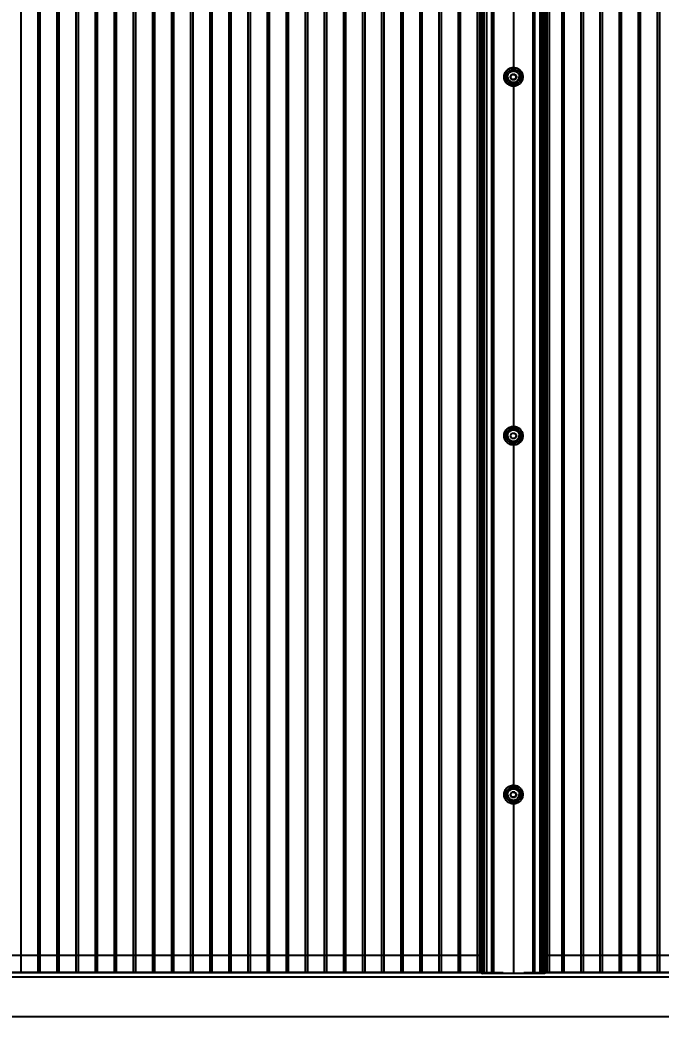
# Model space of a CAD drawing. Header units: millimetres. Extents: x 4625 to 14334, y 16216 to 31562.
# Drawn here: x 8876 to 9480, y 28708 to 29650 of the extents above; entities that cross this region are included whole.
import ezdxf

# ---------------------------------------------------------------- set-up
doc = ezdxf.new("R2010")
doc.units = ezdxf.units.MM
doc.header["$LTSCALE"] = 3
doc.layers.add('Default', color=7, linetype='Continuous')
doc.styles.get("Standard").update_dxf_attribs({"font": 'arial.ttf'})
doc.dimstyles.new('MATEUSZ', dxfattribs={"dimtxt": 35, "dimasz": 16, "dimexe": 0.18, "dimexo": 0.0625, "dimgap": 0.09, "dimtad": 0, "dimdec": 0, "dimdsep": 46, "dimtxsty": 'Standard', "dimblk": 'DOT', "dimcen": 0.09, "dimse1": 1, "dimse2": 1, "dimadec": 0, "dimazin": 0, "dimtfac": 1, "dimtdec": 0, "dimtofl": 0, "dimtmove": 0, "dimatfit": 3, "dimfxl": 1, "dimtolj": 1, "dimtzin": 0, "dimlwd": 9, "dimlwe": 9, "dimarcsym": 0})

# ---------------------------------------------------------------- blocks, each defined once
blk = doc.blocks.new('_Dot')
at = {"color": 0, "linetype": 'ByBlock', "lineweight": -2}
blk.add_line((-0.5, 0), (-1, 0), dxfattribs=at)
at = {"color": 0, "linetype": 'ByBlock', "const_width": 0.5}
blk.add_lwpolyline([(-0.25, 0, 1), (0.25, 0, 1)], format="xyb", close=True, dxfattribs=at)
blk = doc.blocks.new('*D31')
at = {"color": 0, "lineweight": 9, "transparency": 16777216}
for p, q in [((5803.89, 26303.39), (9576.19, 26303.39)), ((13713.73, 26303.39), (9941.43, 26303.39))]:
    blk.add_line(p, q, dxfattribs=at)
at = {"layer": 'Defpoints', "color": 0, "transparency": 16777216}
for p in [(5787.89, 28729.99), (13729.73, 28729.99), (13729.73, 26303.39)]:
    blk.add_point(p, dxfattribs=at)
at = {"color": 0, "lineweight": 9, "transparency": 16777216, "xscale": 16, "yscale": 16, "zscale": 16, "rotation": 180}
blk.add_blockref('_Dot', (5787.89, 26303.39), dxfattribs=at)
at = {"color": 0, "lineweight": 9, "transparency": 16777216, "xscale": 16, "yscale": 16, "zscale": 16}
blk.add_blockref('_Dot', (13729.73, 26303.39), dxfattribs=at)
at = {"color": 0, "transparency": 16777216, "insert": (9758.81, 26303.39), "char_height": 123, "attachment_point": 5}
blk.add_mtext('\\A1;7942', dxfattribs=at)

msp = doc.modelspace()

# ---------------------------------------------------------------- linework, layer by layer
at = {"layer": 'Default'}
for p, q in [((8876.97, 28753.18), (8876.97, 30572.74)), ((8892.97, 28753.18), (8892.97, 30572.74)), ((8894.97, 28753.18), (8894.97, 30572.74)), ((8910.97, 28753.18), (8910.97, 30572.74)), ((8912.97, 28753.18), (8912.97, 30572.74)), ((8928.97, 28753.18), (8928.97, 30572.74)), ((8930.97, 28753.18), (8930.97, 30572.74)), ((8946.97, 28753.18), (8946.97, 30572.74)), ((8948.97, 28753.18), (8948.97, 30572.74)), ((8964.97, 28753.18), (8964.97, 30572.74)), ((8966.97, 28753.18), (8966.97, 30572.74)), ((8982.97, 28753.18), (8982.97, 30572.74)), ((8984.97, 28753.18), (8984.97, 30572.74)), ((9000.97, 28753.18), (9000.97, 30572.74)), ((9002.97, 28753.18), (9002.97, 30572.74)), ((9018.97, 28753.18), (9018.97, 30572.74)), ((9020.97, 28753.18), (9020.97, 30572.74)), ((9036.97, 28753.18), (9036.97, 30572.74)), ((9038.97, 28753.18), (9038.97, 30572.74)), ((9054.97, 28753.18), (9054.97, 30572.74)), ((9056.97, 28753.18), (9056.97, 30572.74)), ((9072.97, 28753.18), (9072.97, 30572.74)), ((9074.97, 28753.18), (9074.97, 30572.74)), ((9090.97, 28753.18), (9090.97, 30572.74)), ((9092.97, 28753.18), (9092.97, 30572.74)), ((9108.97, 28753.18), (9108.97, 30572.74)), ((9110.97, 28753.18), (9110.97, 30572.74)), ((9126.97, 28753.18), (9126.97, 30572.74)), ((9128.97, 28753.18), (9128.97, 30572.74)), ((9144.97, 28753.18), (9144.97, 30572.74)), ((9146.97, 28753.18), (9146.97, 30572.74)), ((9162.97, 28753.18), (9162.97, 30572.74)), ((9164.97, 28753.18), (9164.97, 30572.74)), ((9180.97, 28753.18), (9180.97, 30572.74)), ((9182.97, 28753.18), (9182.97, 30572.74)), ((9198.97, 28753.18), (9198.97, 30572.74)), ((9200.97, 28753.18), (9200.97, 30572.74)), ((9216.97, 28753.18), (9216.97, 30572.74)), ((9218.97, 28753.18), (9218.97, 30572.74)), ((9234.97, 28753.18), (9234.97, 30572.74)), ((9236.97, 28753.18), (9236.97, 30572.74)), ((9252.97, 28753.18), (9252.97, 30572.74)), ((9254.97, 28753.18), (9254.97, 30572.74)), ((9270.97, 28753.18), (9270.97, 30572.74)), ((9272.97, 28753.18), (9272.97, 30572.74)), ((9288.97, 28753.18), (9288.97, 30572.74)), ((9290.97, 28753.18), (9290.97, 30572.74)), ((9306.97, 28753.18), (9306.97, 30572.74)), ((9307.31, 28753.04), (9307.31, 30572.6)), ((9309.31, 28752.59), (9309.31, 30572.14)), ((9310.81, 28752.16), (9310.81, 30571.71)), ((9310.92, 28752.45), (9310.92, 30572)), ((9311.61, 28752.09), (9311.61, 30571.64)), ((9312.56, 28752.45), (9312.56, 30572)), ((9312.56, 28752.25), (9312.56, 30571.8)), ((9313.31, 28752.45), (9313.31, 30572)), ((9315.81, 28752.34), (9315.81, 30571.9)), ((9320.56, 28752.17), (9320.56, 30571.72)), ((9322.31, 28752.17), (9322.31, 30571.73)), ((9359.31, 28752.17), (9359.31, 30571.73)), ((9361.06, 28752.17), (9361.06, 30571.72)), ((9365.81, 30571.9), (9365.81, 28752.34)), ((9367.31, 30572), (9367.31, 28752.45)), ((9368.31, 30572), (9368.31, 28752.45)), ((9368.56, 28752.48), (9368.56, 30572.04)), ((9369.06, 28752.45), (9369.06, 30572)), ((9369.06, 28752.25), (9369.06, 30571.8)), ((9370, 28752.09), (9370, 30571.64)), ((9370.69, 30572), (9370.69, 28752.45)), ((9370.81, 28752.16), (9370.81, 30571.71)), ((9372.31, 30572.14), (9372.31, 28752.59)), ((9374.31, 30572.6), (9374.31, 28753.04)), ((9386.64, 28753.18), (9386.64, 30572.74)), ((9388.64, 28753.18), (9388.64, 30572.74)), ((9404.64, 28753.18), (9404.64, 30572.74)), ((9406.64, 28753.18), (9406.64, 30572.74)), ((9422.64, 28753.18), (9422.64, 30572.74)), ((9424.64, 28753.18), (9424.64, 30572.74)), ((9440.64, 28753.18), (9440.64, 30572.74)), ((9442.64, 28753.18), (9442.64, 30572.74)), ((9458.64, 28753.18), (9458.64, 30572.74)), ((9460.64, 28753.18), (9460.64, 30572.74)), ((9476.64, 28753.18), (9476.64, 30572.74)), ((9478.64, 28753.18), (9478.64, 30572.74)), ((9340.81, 29730.5), (9340.81, 29601.81)), ((9337.92, 29596.24), (9339.36, 29598.74)), ((9339.36, 29598.74), (9342.25, 29598.74)), ((9342.25, 29598.74), (9343.69, 29596.24)), ((9332.06, 29596.24), (9332.06, 29596.33)), ((9339.36, 29593.75), (9337.92, 29596.24)), ((9342.25, 29593.75), (9339.36, 29593.75)), ((9340.81, 29590.84), (9340.81, 29263.89)), ((9343.69, 29596.24), (9342.25, 29593.75)), ((9349.56, 29596.33), (9349.56, 29596.24)), ((9339.36, 29255.82), (9337.92, 29258.32)), ((9342.25, 29260.81), (9343.69, 29258.32)), ((9343.69, 29258.32), (9342.25, 29255.82)), ((9342.25, 29255.82), (9339.36, 29255.82)), ((9340.81, 29252.92), (9340.81, 28925.96)), ((9339.36, 28917.9), (9337.92, 28920.39)), ((9339.36, 28922.89), (9342.25, 28922.89)), ((9343.69, 28920.39), (9342.25, 28917.9)), ((9342.25, 28917.9), (9339.36, 28917.9)), ((9340.81, 28914.99), (9340.81, 28751.89)), ((8534.33, 28769.34), (9311.61, 28769.34)), ((9370, 28769.34), (10147.28, 28769.34)), ((8514.97, 28753.04), (9330.97, 28753.04)), ((8534.33, 28753.2), (9312.86, 28753.2)), ((9309.31, 28752.59), (9307.31, 28753.04)), ((9310.92, 28752.45), (9309.31, 28752.59)), ((9310.81, 28752.52), (9310.81, 28752.16)), ((9312.56, 28752.25), (9312.56, 28752.45)), ((9315.81, 28752.34), (9313.31, 28752.45)), ((9318.31, 28752.45), (9315.81, 28752.34)), ((9320.56, 28752.45), (9320.56, 28752.17)), ((9322.31, 28752.17), (9322.31, 28752.52)), ((9350.64, 28753.04), (10166.64, 28753.04)), ((9359.31, 28752.17), (9359.31, 28752.52)), ((9361.06, 28752.45), (9361.06, 28752.17)), ((9365.81, 28752.34), (9363.31, 28752.45)), ((9368.31, 28752.45), (9365.81, 28752.34)), ((9369.06, 28752.25), (9369.06, 28752.45)), ((9370, 28753.2), (10148.6, 28753.2)), ((9372.31, 28752.59), (9370.69, 28752.45)), ((9370.81, 28752.52), (9370.81, 28752.16)), ((9374.31, 28753.04), (9372.31, 28752.59)), ((13557.31, 28748.39), (7557.31, 28748.39)), ((5960.31, 28711.59), (11960.31, 28711.59))]:
    msp.add_line(p, q, dxfattribs=at)
for points in [[(9333.36, 29591.75, 0), (9332.8, 29592.81, 0), (9332.4, 29593.91, 0), (9332.16, 29595.01, 0), (9332.06, 29596.09, 0), (9332.1, 29597.16, 0), (9332.27, 29598.25, 0), (9332.6, 29599.36, 0), (9333.09, 29600.44, 0), (9333.73, 29601.47, 0), (9334.52, 29602.4, 0), (9335.44, 29603.22, 0), (9336.45, 29603.9, 0), (9337.53, 29604.42, 0), (9338.63, 29604.78, 0), (9339.73, 29604.99, 0), (9340.81, 29605.06, 0)], [(9335.31, 29596.33, 0), (9335.33, 29596.86, 0), (9335.41, 29597.39, 0), (9335.54, 29597.92, 0), (9335.73, 29598.43, 0), (9335.96, 29598.93, 0), (9336.24, 29599.39, 0), (9336.57, 29599.82, 0), (9336.92, 29600.21, 0), (9337.31, 29600.56, 0), (9337.74, 29600.88, 0), (9338.21, 29601.16, 0), (9338.7, 29601.4, 0), (9339.22, 29601.58, 0), (9339.75, 29601.71, 0), (9340.28, 29601.79, 0), (9340.81, 29601.81, 0)], [(9335.31, 29596.47, 0), (9335.33, 29595.95, 0), (9335.41, 29595.42, 0), (9335.54, 29594.89, 0), (9335.73, 29594.37, 0), (9335.96, 29593.88, 0), (9336.24, 29593.41, 0), (9336.57, 29592.98, 0), (9336.92, 29592.59, 0), (9337.31, 29592.24, 0), (9337.74, 29591.92, 0), (9338.21, 29591.63, 0), (9338.7, 29591.4, 0), (9339.22, 29591.22, 0), (9339.75, 29591.08, 0), (9340.28, 29591.01, 0), (9340.81, 29590.98, 0), (9341.33, 29591.01, 0), (9341.86, 29591.08, 0), (9342.39, 29591.22, 0), (9342.91, 29591.4, 0), (9343.41, 29591.63, 0), (9343.88, 29591.92, 0), (9344.31, 29592.24, 0), (9344.7, 29592.59, 0), (9345.05, 29592.98, 0), (9345.37, 29593.41, 0), (9345.65, 29593.88, 0), (9345.89, 29594.37, 0), (9346.07, 29594.89, 0), (9346.2, 29595.42, 0), (9346.28, 29595.95, 0), (9346.31, 29596.47, 0)], [(9337.92, 29596.07, 0), (9339.36, 29598.56, 0)], [(9339.36, 29598.56, 0), (9342.25, 29598.56, 0)], [(9340.81, 29605.06, 0), (9341.92, 29604.98, 0), (9343.07, 29604.76, 0), (9344.22, 29604.37, 0), (9345.33, 29603.8, 0), (9346.36, 29603.07, 0), (9347.29, 29602.19, 0), (9348.07, 29601.19, 0), (9348.69, 29600.11, 0), (9349.15, 29598.97, 0), (9349.43, 29597.82, 0), (9349.55, 29596.7, 0), (9349.53, 29595.59, 0), (9349.35, 29594.46, 0), (9349.02, 29593.31, 0), (9348.51, 29592.18, 0), (9347.83, 29591.12, 0)], [(9340.81, 29601.81, 0), (9341.33, 29601.79, 0), (9341.86, 29601.71, 0), (9342.39, 29601.58, 0), (9342.91, 29601.4, 0), (9343.41, 29601.16, 0), (9343.88, 29600.88, 0), (9344.31, 29600.56, 0), (9344.7, 29600.21, 0), (9345.05, 29599.82, 0), (9345.37, 29599.39, 0), (9345.65, 29598.93, 0), (9345.89, 29598.43, 0), (9346.07, 29597.92, 0), (9346.2, 29597.39, 0), (9346.28, 29596.86, 0), (9346.31, 29596.33, 0)], [(9342.25, 29598.56, 0), (9343.69, 29596.07, 0)], [(9340.81, 29590.84, 0), (9340.28, 29590.87, 0), (9339.75, 29590.94, 0), (9339.22, 29591.08, 0), (9338.7, 29591.26, 0), (9338.21, 29591.5, 0), (9337.74, 29591.78, 0), (9337.31, 29592.1, 0), (9336.92, 29592.45, 0), (9336.57, 29592.84, 0), (9336.24, 29593.27, 0), (9335.96, 29593.74, 0), (9335.73, 29594.23, 0), (9335.54, 29594.75, 0), (9335.41, 29595.28, 0), (9335.33, 29595.81, 0), (9335.31, 29596.33, 0)], [(9339.36, 29593.57, 0), (9337.92, 29596.07, 0)], [(9342.25, 29593.57, 0), (9339.36, 29593.57, 0)], [(9346.31, 29596.33, 0), (9346.28, 29595.81, 0), (9346.2, 29595.28, 0), (9346.07, 29594.75, 0), (9345.89, 29594.23, 0), (9345.65, 29593.74, 0), (9345.37, 29593.27, 0), (9345.05, 29592.84, 0), (9344.7, 29592.45, 0), (9344.31, 29592.1, 0), (9343.88, 29591.78, 0), (9343.41, 29591.5, 0), (9342.91, 29591.26, 0), (9342.39, 29591.08, 0), (9341.86, 29590.94, 0), (9341.33, 29590.87, 0), (9340.81, 29590.84, 0)], [(9343.69, 29596.07, 0), (9342.25, 29593.57, 0)], [(9332.09, 29257.66, 0), (9332.06, 29258.49, 0), (9332.11, 29259.32, 0), (9332.24, 29260.17, 0), (9332.47, 29261.04, 0), (9332.79, 29261.89, 0), (9333.21, 29262.73, 0), (9333.72, 29263.52, 0), (9334.32, 29264.26, 0), (9335.01, 29264.94, 0), (9335.75, 29265.53, 0), (9336.56, 29266.03, 0), (9337.39, 29266.44, 0), (9338.25, 29266.75, 0), (9339.12, 29266.97, 0), (9339.97, 29267.09, 0), (9340.81, 29267.13, 0)], [(9340.81, 29267.13, 0), (9341.74, 29267.08, 0), (9342.7, 29266.92, 0), (9343.67, 29266.65, 0), (9344.62, 29266.26, 0), (9345.54, 29265.75, 0), (9346.4, 29265.12, 0), (9347.18, 29264.39, 0), (9347.86, 29263.57, 0), (9348.44, 29262.68, 0), (9348.89, 29261.74, 0), (9349.23, 29260.78, 0), (9349.44, 29259.82, 0), (9349.54, 29258.87, 0), (9349.55, 29257.95, 0), (9349.44, 29257, 0), (9349.23, 29256.04, 0)], [(9335.31, 29258.41, 0), (9335.33, 29258.93, 0), (9335.41, 29259.46, 0), (9335.54, 29259.99, 0), (9335.73, 29260.51, 0), (9335.96, 29261, 0), (9336.24, 29261.47, 0), (9336.57, 29261.9, 0), (9336.92, 29262.29, 0), (9337.31, 29262.64, 0), (9337.74, 29262.96, 0), (9338.21, 29263.24, 0), (9338.7, 29263.47, 0), (9339.22, 29263.66, 0), (9339.75, 29263.79, 0), (9340.28, 29263.86, 0), (9340.81, 29263.89, 0)], [(9335.31, 29258.55, 0), (9335.33, 29258.03, 0), (9335.41, 29257.49, 0), (9335.54, 29256.97, 0), (9335.73, 29256.45, 0), (9335.96, 29255.95, 0), (9336.24, 29255.49, 0), (9336.57, 29255.06, 0), (9336.92, 29254.67, 0), (9337.31, 29254.31, 0), (9337.74, 29253.99, 0), (9338.21, 29253.71, 0), (9338.7, 29253.47, 0), (9339.22, 29253.29, 0), (9339.75, 29253.16, 0), (9340.28, 29253.08, 0), (9340.81, 29253.06, 0), (9341.33, 29253.08, 0), (9341.86, 29253.16, 0), (9342.39, 29253.29, 0), (9342.91, 29253.47, 0), (9343.41, 29253.71, 0), (9343.88, 29253.99, 0), (9344.31, 29254.31, 0), (9344.7, 29254.67, 0), (9345.05, 29255.06, 0), (9345.37, 29255.49, 0), (9345.65, 29255.95, 0), (9345.89, 29256.45, 0), (9346.07, 29256.97, 0), (9346.2, 29257.49, 0), (9346.28, 29258.03, 0), (9346.31, 29258.55, 0)], [(9340.81, 29252.92, 0), (9340.28, 29252.94, 0), (9339.75, 29253.02, 0), (9339.22, 29253.15, 0), (9338.7, 29253.33, 0), (9338.21, 29253.57, 0), (9337.74, 29253.85, 0), (9337.31, 29254.17, 0), (9336.92, 29254.53, 0), (9336.57, 29254.92, 0), (9336.24, 29255.35, 0), (9335.96, 29255.81, 0), (9335.73, 29256.31, 0), (9335.54, 29256.83, 0), (9335.41, 29257.35, 0), (9335.33, 29257.89, 0), (9335.31, 29258.41, 0)], [(9337.92, 29258.14, 0), (9339.36, 29260.63, 0)], [(9339.36, 29255.65, 0), (9337.92, 29258.14, 0)], [(9339.36, 29260.63, 0), (9342.25, 29260.63, 0)], [(9340.81, 29263.89, 0), (9341.33, 29263.86, 0), (9341.86, 29263.79, 0), (9342.39, 29263.66, 0), (9342.91, 29263.47, 0), (9343.41, 29263.24, 0), (9343.88, 29262.96, 0), (9344.31, 29262.64, 0), (9344.7, 29262.29, 0), (9345.05, 29261.9, 0), (9345.37, 29261.47, 0), (9345.65, 29261, 0), (9345.89, 29260.51, 0), (9346.07, 29259.99, 0), (9346.2, 29259.46, 0), (9346.28, 29258.93, 0), (9346.31, 29258.41, 0)], [(9346.31, 29258.41, 0), (9346.28, 29257.89, 0), (9346.2, 29257.35, 0), (9346.07, 29256.83, 0), (9345.89, 29256.31, 0), (9345.65, 29255.81, 0), (9345.37, 29255.35, 0), (9345.05, 29254.92, 0), (9344.7, 29254.53, 0), (9344.31, 29254.17, 0), (9343.88, 29253.85, 0), (9343.41, 29253.57, 0), (9342.91, 29253.33, 0), (9342.39, 29253.15, 0), (9341.86, 29253.02, 0), (9341.33, 29252.94, 0), (9340.81, 29252.92, 0)], [(9342.25, 29260.63, 0), (9343.69, 29258.14, 0)], [(9343.69, 29258.14, 0), (9342.25, 29255.65, 0)], [(9342.51, 29249.84, 0), (9341.21, 29249.68, 0), (9339.94, 29249.72, 0), (9338.64, 29249.95, 0), (9337.32, 29250.4, 0)], [(9342.25, 29255.65, 0), (9339.36, 29255.65, 0)], [(9348.7, 29254.63, 0), (9347.94, 29253.35, 0), (9346.97, 29252.2, 0), (9345.81, 29251.24, 0), (9344.52, 29250.5, 0)], [(9332.18, 28919.02, 0), (9332.08, 28919.92, 0), (9332.06, 28920.79, 0), (9332.14, 28921.67, 0), (9332.31, 28922.57, 0), (9332.59, 28923.48, 0), (9332.98, 28924.37, 0), (9333.47, 28925.23, 0), (9334.06, 28926.04, 0), (9334.75, 28926.77, 0), (9335.51, 28927.43, 0), (9336.34, 28927.99, 0), (9337.22, 28928.44, 0), (9338.12, 28928.78, 0), (9339.03, 28929.02, 0), (9339.93, 28929.16, 0), (9340.81, 28929.21, 0)], [(9340.81, 28929.21, 0), (9341.91, 28929.14, 0), (9343.04, 28928.92, 0), (9344.17, 28928.54, 0), (9345.27, 28927.99, 0), (9346.3, 28927.27, 0), (9347.22, 28926.42, 0), (9348.01, 28925.44, 0), (9348.64, 28924.37, 0), (9349.1, 28923.26, 0), (9349.4, 28922.12, 0), (9349.54, 28921.01, 0), (9349.54, 28919.92, 0), (9349.39, 28918.8, 0), (9349.09, 28917.67, 0), (9348.62, 28916.55, 0), (9347.99, 28915.49, 0)], [(9335.31, 28920.48, 0), (9335.33, 28921.01, 0), (9335.41, 28921.54, 0), (9335.54, 28922.07, 0), (9335.73, 28922.58, 0), (9335.96, 28923.08, 0), (9336.24, 28923.54, 0), (9336.57, 28923.97, 0), (9336.92, 28924.36, 0), (9337.31, 28924.71, 0), (9337.74, 28925.03, 0), (9338.21, 28925.31, 0), (9338.7, 28925.55, 0), (9339.22, 28925.73, 0), (9339.75, 28925.86, 0), (9340.28, 28925.94, 0), (9340.81, 28925.96, 0)], [(9335.31, 28920.62, 0), (9335.33, 28920.1, 0), (9335.41, 28919.57, 0), (9335.54, 28919.04, 0), (9335.73, 28918.52, 0), (9335.96, 28918.03, 0), (9336.24, 28917.56, 0), (9336.57, 28917.13, 0), (9336.92, 28916.74, 0), (9337.31, 28916.39, 0), (9337.74, 28916.07, 0), (9338.21, 28915.79, 0), (9338.7, 28915.55, 0), (9339.22, 28915.37, 0), (9339.75, 28915.23, 0), (9340.28, 28915.16, 0), (9340.81, 28915.13, 0), (9341.33, 28915.16, 0), (9341.86, 28915.23, 0), (9342.39, 28915.37, 0), (9342.91, 28915.55, 0), (9343.41, 28915.79, 0), (9343.88, 28916.07, 0), (9344.31, 28916.39, 0), (9344.7, 28916.74, 0), (9345.05, 28917.13, 0), (9345.37, 28917.56, 0), (9345.65, 28918.03, 0), (9345.89, 28918.52, 0), (9346.07, 28919.04, 0), (9346.2, 28919.57, 0), (9346.28, 28920.1, 0), (9346.31, 28920.62, 0)], [(9340.81, 28914.99, 0), (9340.28, 28915.02, 0), (9339.75, 28915.1, 0), (9339.22, 28915.23, 0), (9338.7, 28915.41, 0), (9338.21, 28915.65, 0), (9337.74, 28915.93, 0), (9337.31, 28916.25, 0), (9336.92, 28916.6, 0), (9336.57, 28916.99, 0), (9336.24, 28917.42, 0), (9335.96, 28917.89, 0), (9335.73, 28918.38, 0), (9335.54, 28918.9, 0), (9335.41, 28919.43, 0), (9335.33, 28919.96, 0), (9335.31, 28920.48, 0)], [(9337.92, 28920.22, 0), (9339.36, 28922.71, 0)], [(9339.36, 28917.72, 0), (9337.92, 28920.22, 0)], [(9339.36, 28922.71, 0), (9342.25, 28922.71, 0)], [(9340.81, 28925.96, 0), (9341.33, 28925.94, 0), (9341.86, 28925.86, 0), (9342.39, 28925.73, 0), (9342.91, 28925.55, 0), (9343.41, 28925.31, 0), (9343.88, 28925.03, 0), (9344.31, 28924.71, 0), (9344.7, 28924.36, 0), (9345.05, 28923.97, 0), (9345.37, 28923.54, 0), (9345.65, 28923.08, 0), (9345.89, 28922.58, 0), (9346.07, 28922.07, 0), (9346.2, 28921.54, 0), (9346.28, 28921.01, 0), (9346.31, 28920.48, 0)], [(9346.31, 28920.48, 0), (9346.28, 28919.96, 0), (9346.2, 28919.43, 0), (9346.07, 28918.9, 0), (9345.89, 28918.38, 0), (9345.65, 28917.89, 0), (9345.37, 28917.42, 0), (9345.05, 28916.99, 0), (9344.7, 28916.6, 0), (9344.31, 28916.25, 0), (9343.88, 28915.93, 0), (9343.41, 28915.65, 0), (9342.91, 28915.41, 0), (9342.39, 28915.23, 0), (9341.86, 28915.1, 0), (9341.33, 28915.02, 0), (9340.81, 28914.99, 0)], [(9342.25, 28922.71, 0), (9343.69, 28920.22, 0)], [(9343.69, 28920.22, 0), (9342.25, 28917.72, 0)], [(9342.25, 28917.72, 0), (9339.36, 28917.72, 0)], [(9310.81, 28752.16, 0), (9310.81, 28752.16, 0), (9310.81, 28752.15, 0), (9310.81, 28752.15, 0), (9310.81, 28752.15, 0), (9310.81, 28752.15, 0), (9310.81, 28752.15, 0), (9310.81, 28752.15, 0), (9310.81, 28752.15, 0), (9310.82, 28752.15, 0), (9310.82, 28752.14, 0), (9310.84, 28752.14, 0), (9310.9, 28752.13, 0), (9311.61, 28752.09, 0)], [(9340.81, 28751.89, 0), (9311.61, 28752.09, 0)], [(9370, 28752.09, 0), (9340.81, 28751.89, 0)], [(9370.81, 28752.16, 0), (9370.81, 28752.16, 0), (9370.81, 28752.15, 0), (9370.81, 28752.15, 0), (9370.81, 28752.15, 0), (9370.81, 28752.15, 0), (9370.81, 28752.15, 0), (9370.8, 28752.15, 0), (9370.8, 28752.15, 0), (9370.8, 28752.15, 0), (9370.79, 28752.14, 0), (9370.77, 28752.14, 0), (9370.71, 28752.13, 0), (9370, 28752.09, 0)]]:
    msp.add_polyline3d(points, dxfattribs=at)
for points in [[(9340.81, 29604.97, 0), (9341.59, 29604.94, 0), (9342.4, 29604.83, 0), (9343.22, 29604.64, 0), (9344.03, 29604.36, 0), (9344.83, 29604, 0), (9345.6, 29603.55, 0), (9346.32, 29603.02, 0), (9346.99, 29602.42, 0), (9347.6, 29601.75, 0), (9348.13, 29601.02, 0), (9348.58, 29600.25, 0), (9348.94, 29599.46, 0), (9349.22, 29598.65, 0), (9349.41, 29597.83, 0), (9349.52, 29597.03, 0), (9349.56, 29596.24, 0), (9349.52, 29595.46, 0), (9349.41, 29594.66, 0), (9349.22, 29593.84, 0), (9348.94, 29593.03, 0), (9348.58, 29592.23, 0), (9348.13, 29591.47, 0), (9347.6, 29590.74, 0), (9346.99, 29590.07, 0), (9346.32, 29589.47, 0), (9345.6, 29588.94, 0), (9344.83, 29588.49, 0), (9344.03, 29588.13, 0), (9343.22, 29587.85, 0), (9342.4, 29587.66, 0), (9341.59, 29587.55, 0), (9340.81, 29587.51, 0), (9340.02, 29587.55, 0), (9339.22, 29587.66, 0), (9338.4, 29587.85, 0), (9337.59, 29588.13, 0), (9336.79, 29588.49, 0), (9336.02, 29588.94, 0), (9335.29, 29589.47, 0), (9334.62, 29590.07, 0), (9334.01, 29590.74, 0), (9333.48, 29591.47, 0), (9333.04, 29592.23, 0), (9332.67, 29593.03, 0), (9332.4, 29593.84, 0), (9332.2, 29594.66, 0), (9332.09, 29595.46, 0), (9332.06, 29596.24, 0), (9332.09, 29597.03, 0), (9332.2, 29597.83, 0), (9332.4, 29598.65, 0), (9332.67, 29599.46, 0), (9333.04, 29600.25, 0), (9333.48, 29601.02, 0), (9334.01, 29601.75, 0), (9334.62, 29602.42, 0), (9335.29, 29603.02, 0), (9336.02, 29603.55, 0), (9336.79, 29604, 0), (9337.59, 29604.36, 0), (9338.4, 29604.64, 0), (9339.22, 29604.83, 0), (9340.02, 29604.94, 0)], [(9340.81, 29603.23, 0), (9341.44, 29603.2, 0), (9342.08, 29603.11, 0), (9342.73, 29602.96, 0), (9343.38, 29602.74, 0), (9344.02, 29602.45, 0), (9344.64, 29602.09, 0), (9345.22, 29601.66, 0), (9345.76, 29601.18, 0), (9346.24, 29600.64, 0), (9346.67, 29600.06, 0), (9347.03, 29599.45, 0), (9347.32, 29598.81, 0), (9347.54, 29598.17, 0), (9347.69, 29597.51, 0), (9347.78, 29596.87, 0), (9347.81, 29596.24, 0), (9347.78, 29595.62, 0), (9347.69, 29594.97, 0), (9347.54, 29594.32, 0), (9347.32, 29593.67, 0), (9347.03, 29593.04, 0), (9346.67, 29592.42, 0), (9346.24, 29591.84, 0), (9345.76, 29591.31, 0), (9345.22, 29590.82, 0), (9344.64, 29590.4, 0), (9344.02, 29590.04, 0), (9343.38, 29589.75, 0), (9342.73, 29589.53, 0), (9342.08, 29589.38, 0), (9341.44, 29589.29, 0), (9340.81, 29589.26, 0), (9340.18, 29589.29, 0), (9339.53, 29589.38, 0), (9338.88, 29589.53, 0), (9338.23, 29589.75, 0), (9337.59, 29590.04, 0), (9336.98, 29590.4, 0), (9336.4, 29590.82, 0), (9335.86, 29591.31, 0), (9335.37, 29591.84, 0), (9334.95, 29592.42, 0), (9334.59, 29593.04, 0), (9334.3, 29593.67, 0), (9334.08, 29594.32, 0), (9333.92, 29594.97, 0), (9333.84, 29595.62, 0), (9333.81, 29596.24, 0), (9333.84, 29596.87, 0), (9333.92, 29597.51, 0), (9334.08, 29598.17, 0), (9334.3, 29598.81, 0), (9334.59, 29599.45, 0), (9334.95, 29600.06, 0), (9335.37, 29600.64, 0), (9335.86, 29601.18, 0), (9336.4, 29601.66, 0), (9336.98, 29602.09, 0), (9337.59, 29602.45, 0), (9338.23, 29602.74, 0), (9338.88, 29602.96, 0), (9339.53, 29603.11, 0), (9340.18, 29603.2, 0)], [(9340.81, 29267.05, 0), (9341.59, 29267.01, 0), (9342.4, 29266.9, 0), (9343.22, 29266.71, 0), (9344.03, 29266.43, 0), (9344.83, 29266.07, 0), (9345.6, 29265.62, 0), (9346.32, 29265.1, 0), (9346.99, 29264.49, 0), (9347.6, 29263.82, 0), (9348.13, 29263.1, 0), (9348.58, 29262.33, 0), (9348.94, 29261.53, 0), (9349.22, 29260.72, 0), (9349.41, 29259.91, 0), (9349.52, 29259.1, 0), (9349.56, 29258.32, 0), (9349.52, 29257.53, 0), (9349.41, 29256.73, 0), (9349.22, 29255.92, 0), (9348.94, 29255.11, 0), (9348.58, 29254.31, 0), (9348.13, 29253.54, 0), (9347.6, 29252.82, 0), (9346.99, 29252.15, 0), (9346.32, 29251.54, 0), (9345.6, 29251.01, 0), (9344.83, 29250.57, 0), (9344.03, 29250.2, 0), (9343.22, 29249.93, 0), (9342.4, 29249.74, 0), (9341.59, 29249.63, 0), (9340.81, 29249.59, 0), (9340.02, 29249.63, 0), (9339.22, 29249.74, 0), (9338.4, 29249.93, 0), (9337.59, 29250.2, 0), (9336.79, 29250.57, 0), (9336.02, 29251.01, 0), (9335.29, 29251.54, 0), (9334.62, 29252.15, 0), (9334.01, 29252.82, 0), (9333.48, 29253.54, 0), (9333.04, 29254.31, 0), (9332.67, 29255.11, 0), (9332.4, 29255.92, 0), (9332.2, 29256.73, 0), (9332.09, 29257.53, 0), (9332.06, 29258.32, 0), (9332.09, 29259.1, 0), (9332.2, 29259.91, 0), (9332.4, 29260.72, 0), (9332.67, 29261.53, 0), (9333.04, 29262.33, 0), (9333.48, 29263.1, 0), (9334.01, 29263.82, 0), (9334.62, 29264.49, 0), (9335.29, 29265.1, 0), (9336.02, 29265.62, 0), (9336.79, 29266.07, 0), (9337.59, 29266.43, 0), (9338.4, 29266.71, 0), (9339.22, 29266.9, 0), (9340.02, 29267.01, 0)], [(9340.81, 29265.3, 0), (9341.44, 29265.27, 0), (9342.08, 29265.19, 0), (9342.73, 29265.03, 0), (9343.38, 29264.81, 0), (9344.02, 29264.52, 0), (9344.64, 29264.16, 0), (9345.22, 29263.74, 0), (9345.76, 29263.26, 0), (9346.24, 29262.72, 0), (9346.67, 29262.14, 0), (9347.03, 29261.53, 0), (9347.32, 29260.89, 0), (9347.54, 29260.24, 0), (9347.69, 29259.59, 0), (9347.78, 29258.95, 0), (9347.81, 29258.32, 0), (9347.78, 29257.69, 0), (9347.69, 29257.05, 0), (9347.54, 29256.4, 0), (9347.32, 29255.75, 0), (9347.03, 29255.11, 0), (9346.67, 29254.5, 0), (9346.24, 29253.92, 0), (9345.76, 29253.38, 0), (9345.22, 29252.9, 0), (9344.64, 29252.47, 0), (9344.02, 29252.12, 0), (9343.38, 29251.83, 0), (9342.73, 29251.61, 0), (9342.08, 29251.45, 0), (9341.44, 29251.36, 0), (9340.81, 29251.34, 0), (9340.18, 29251.36, 0), (9339.53, 29251.45, 0), (9338.88, 29251.61, 0), (9338.23, 29251.83, 0), (9337.59, 29252.12, 0), (9336.98, 29252.47, 0), (9336.4, 29252.9, 0), (9335.86, 29253.38, 0), (9335.37, 29253.92, 0), (9334.95, 29254.5, 0), (9334.59, 29255.11, 0), (9334.3, 29255.75, 0), (9334.08, 29256.4, 0), (9333.92, 29257.05, 0), (9333.84, 29257.69, 0), (9333.81, 29258.32, 0), (9333.84, 29258.95, 0), (9333.92, 29259.59, 0), (9334.08, 29260.24, 0), (9334.3, 29260.89, 0), (9334.59, 29261.53, 0), (9334.95, 29262.14, 0), (9335.37, 29262.72, 0), (9335.86, 29263.26, 0), (9336.4, 29263.74, 0), (9336.98, 29264.16, 0), (9337.59, 29264.52, 0), (9338.23, 29264.81, 0), (9338.88, 29265.03, 0), (9339.53, 29265.19, 0), (9340.18, 29265.27, 0)], [(9340.81, 28929.12, 0), (9341.59, 28929.09, 0), (9342.4, 28928.98, 0), (9343.22, 28928.79, 0), (9344.03, 28928.51, 0), (9344.83, 28928.15, 0), (9345.6, 28927.7, 0), (9346.32, 28927.17, 0), (9346.99, 28926.57, 0), (9347.6, 28925.9, 0), (9348.13, 28925.17, 0), (9348.58, 28924.4, 0), (9348.94, 28923.61, 0), (9349.22, 28922.8, 0), (9349.41, 28921.98, 0), (9349.52, 28921.18, 0), (9349.56, 28920.39, 0), (9349.52, 28919.61, 0), (9349.41, 28918.81, 0), (9349.22, 28917.99, 0), (9348.94, 28917.18, 0), (9348.58, 28916.38, 0), (9348.13, 28915.62, 0), (9347.6, 28914.89, 0), (9346.99, 28914.22, 0), (9346.32, 28913.62, 0), (9345.6, 28913.09, 0), (9344.83, 28912.64, 0), (9344.03, 28912.28, 0), (9343.22, 28912, 0), (9342.4, 28911.81, 0), (9341.59, 28911.7, 0), (9340.81, 28911.67, 0), (9340.02, 28911.7, 0), (9339.22, 28911.81, 0), (9338.4, 28912, 0), (9337.59, 28912.28, 0), (9336.79, 28912.64, 0), (9336.02, 28913.09, 0), (9335.29, 28913.62, 0), (9334.62, 28914.22, 0), (9334.01, 28914.89, 0), (9333.48, 28915.62, 0), (9333.04, 28916.38, 0), (9332.67, 28917.18, 0), (9332.4, 28917.99, 0), (9332.2, 28918.81, 0), (9332.09, 28919.61, 0), (9332.06, 28920.39, 0), (9332.09, 28921.18, 0), (9332.2, 28921.98, 0), (9332.4, 28922.8, 0), (9332.67, 28923.61, 0), (9333.04, 28924.4, 0), (9333.48, 28925.17, 0), (9334.01, 28925.9, 0), (9334.62, 28926.57, 0), (9335.29, 28927.17, 0), (9336.02, 28927.7, 0), (9336.79, 28928.15, 0), (9337.59, 28928.51, 0), (9338.4, 28928.79, 0), (9339.22, 28928.98, 0), (9340.02, 28929.09, 0)], [(9340.81, 28927.38, 0), (9341.44, 28927.35, 0), (9342.08, 28927.26, 0), (9342.73, 28927.11, 0), (9343.38, 28926.89, 0), (9344.02, 28926.6, 0), (9344.64, 28926.24, 0), (9345.22, 28925.82, 0), (9345.76, 28925.33, 0), (9346.24, 28924.8, 0), (9346.67, 28924.22, 0), (9347.03, 28923.6, 0), (9347.32, 28922.96, 0), (9347.54, 28922.32, 0), (9347.69, 28921.66, 0), (9347.78, 28921.02, 0), (9347.81, 28920.39, 0), (9347.78, 28919.77, 0), (9347.69, 28919.12, 0), (9347.54, 28918.47, 0), (9347.32, 28917.82, 0), (9347.03, 28917.19, 0), (9346.67, 28916.57, 0), (9346.24, 28915.99, 0), (9345.76, 28915.46, 0), (9345.22, 28914.97, 0), (9344.64, 28914.55, 0), (9344.02, 28914.19, 0), (9343.38, 28913.9, 0), (9342.73, 28913.68, 0), (9342.08, 28913.53, 0), (9341.44, 28913.44, 0), (9340.81, 28913.41, 0), (9340.18, 28913.44, 0), (9339.53, 28913.53, 0), (9338.88, 28913.68, 0), (9338.23, 28913.9, 0), (9337.59, 28914.19, 0), (9336.98, 28914.55, 0), (9336.4, 28914.97, 0), (9335.86, 28915.46, 0), (9335.37, 28915.99, 0), (9334.95, 28916.57, 0), (9334.59, 28917.19, 0), (9334.3, 28917.82, 0), (9334.08, 28918.47, 0), (9333.92, 28919.12, 0), (9333.84, 28919.77, 0), (9333.81, 28920.39, 0), (9333.84, 28921.02, 0), (9333.92, 28921.66, 0), (9334.08, 28922.32, 0), (9334.3, 28922.96, 0), (9334.59, 28923.6, 0), (9334.95, 28924.22, 0), (9335.37, 28924.8, 0), (9335.86, 28925.33, 0), (9336.4, 28925.82, 0), (9336.98, 28926.24, 0), (9337.59, 28926.6, 0), (9338.23, 28926.89, 0), (9338.88, 28927.11, 0), (9339.53, 28927.26, 0), (9340.18, 28927.35, 0)]]:
    msp.add_polyline3d(points, close=True, dxfattribs=at)

# ---------------------------------------------------------------- dimensions: what is measured, and where the dimension line sits
dim = msp.add_linear_dim(base=(13729.73, 26303.39), p1=(5787.89, 28729.99), p2=(13729.73, 28729.99), dimstyle='MATEUSZ', override={"dimtxt": 123})
dim.commit()
dim.dimension.update_dxf_attribs({"geometry": '*D31', "text_midpoint": (9758.81, 26303.39)})

doc.saveas('drawing.dxf')
